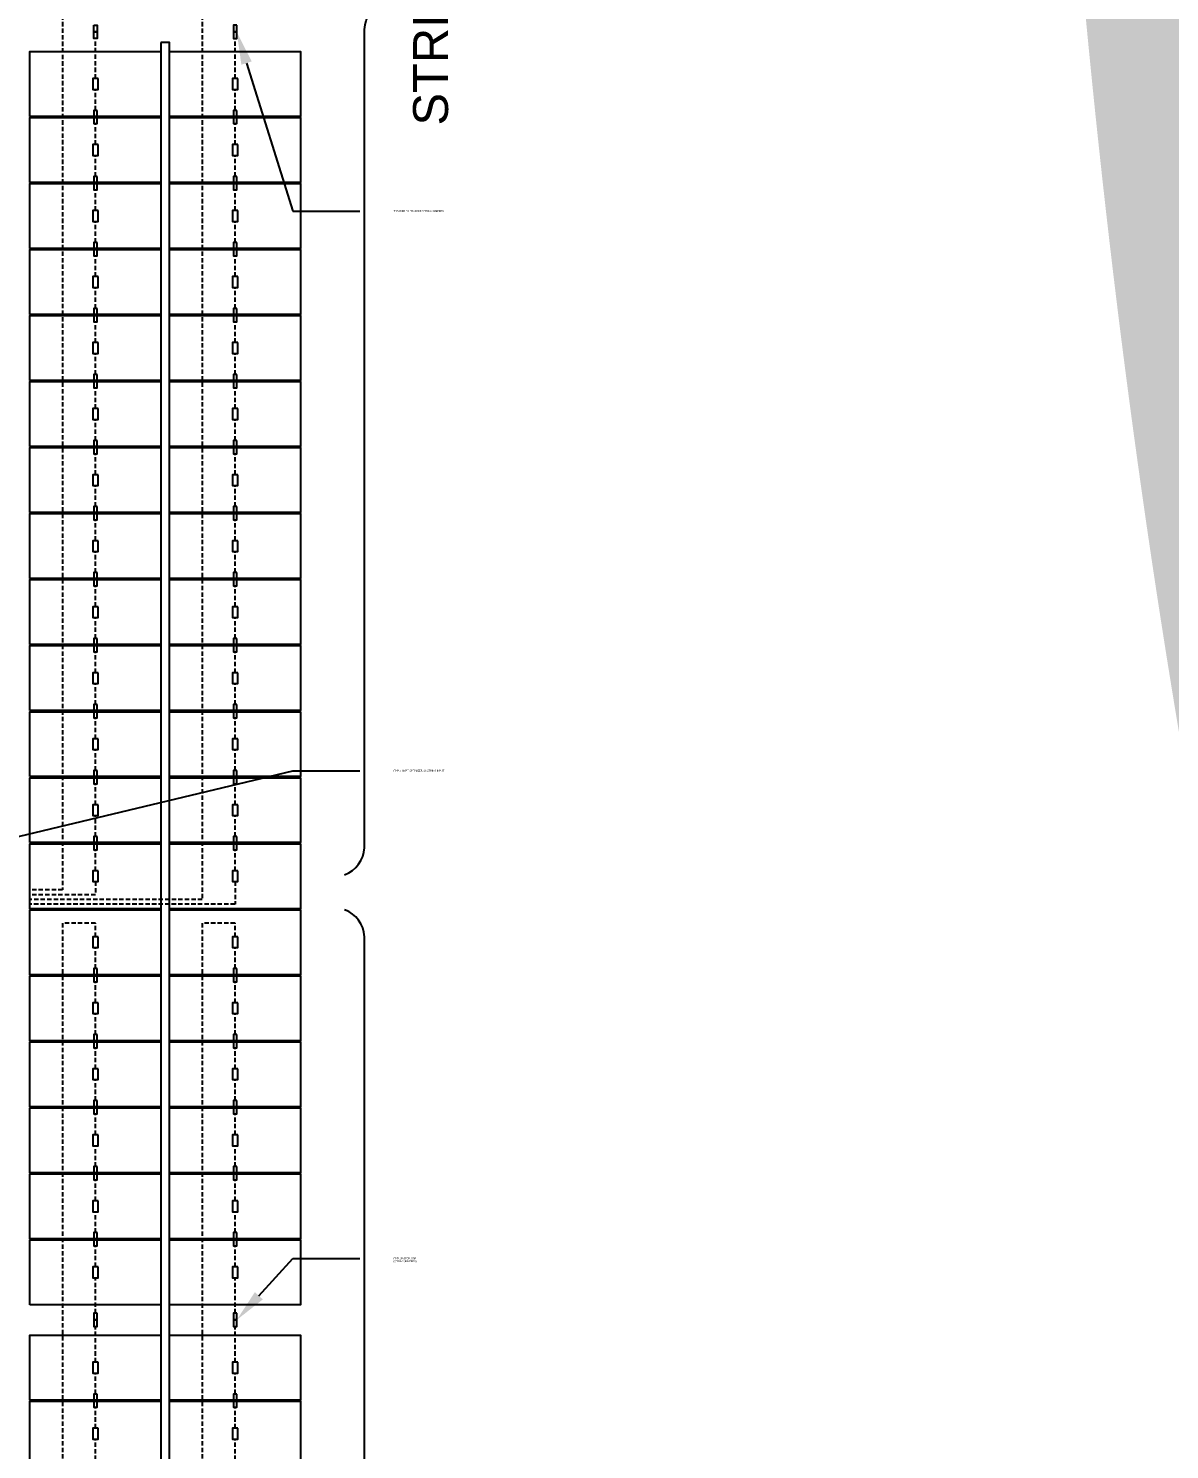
# Model space of a CAD drawing. Header units: feet. Extents: x -13743 to 68376, y -48 to 67763.
# Drawn here: x 1642.8 to 1708.1, y 63206.8 to 63288.1 of the extents above; entities that cross this region are included whole.
import ezdxf
from ezdxf import colors
from ezdxf.entities.mleader import LeaderData, LeaderLine
from ezdxf.enums import TextEntityAlignment as Align
from ezdxf.math import Vec2, Vec3

# ---------------------------------------------------------------- set-up
doc = ezdxf.new("R2018")
doc.units = ezdxf.units.FT
doc.header["$MEASUREMENT"] = 0
doc.linetypes.add('HIDDEN', pattern=[0.375, 0.25, -0.125])
for name, color, linetype in [('E-HARN-COMP', 8, 'Continuous'), ('E-TRNK-CABL-NEG', 6, 'HIDDEN'), ('E-TRUNK-CABLE-POS', 6, 'HIDDEN'), ('G-ANNO-TEXT', 1, 'Continuous'), ('PVcase PV Modules (full frames)', 142, 'Continuous')]:
    doc.layers.add(name, color=color, linetype=linetype)
doc.styles.add('NEI-A', font='arial.ttf')
doc.styles.get("Standard").update_dxf_attribs({"font": 'arial.ttf'})

# ---------------------------------------------------------------- blocks, each defined once
blk = doc.blocks.new('HT72-18X (2x39)')
for points in [[(49978.573, 17293.928), (49978.573, 17143.993), (49979.065, 17143.993), (49979.065, 17293.928), (49978.573, 17293.928)], [(49971.076, 17289.69), (49971.076, 17293.407), (49978.573, 17293.407), (49978.573, 17289.69), (49971.076, 17289.69)], [(49979.065, 17289.69), (49979.065, 17293.407), (49986.562, 17293.407), (49986.562, 17289.69), (49979.065, 17289.69)], [(49971.076, 17285.914), (49971.076, 17289.631), (49978.573, 17289.631), (49978.573, 17285.914), (49971.076, 17285.914)], [(49979.065, 17285.914), (49979.065, 17289.631), (49986.562, 17289.631), (49986.562, 17285.914), (49979.065, 17285.914)], [(49971.076, 17282.138), (49971.076, 17285.855), (49978.573, 17285.855), (49978.573, 17282.138), (49971.076, 17282.138)], [(49979.065, 17282.138), (49979.065, 17285.855), (49986.562, 17285.855), (49986.562, 17282.138), (49979.065, 17282.138)], [(49971.076, 17278.362), (49971.076, 17282.079), (49978.573, 17282.079), (49978.573, 17278.362), (49971.076, 17278.362)], [(49979.065, 17278.362), (49979.065, 17282.079), (49986.562, 17282.079), (49986.562, 17278.362), (49979.065, 17278.362)], [(49971.076, 17274.585), (49971.076, 17278.303), (49978.573, 17278.303), (49978.573, 17274.585), (49971.076, 17274.585)], [(49979.065, 17274.585), (49979.065, 17278.303), (49986.562, 17278.303), (49986.562, 17274.585), (49979.065, 17274.585)], [(49971.076, 17270.809), (49971.076, 17274.526), (49978.573, 17274.526), (49978.573, 17270.809), (49971.076, 17270.809)], [(49979.065, 17270.809), (49979.065, 17274.526), (49986.562, 17274.526), (49986.562, 17270.809), (49979.065, 17270.809)], [(49971.076, 17267.033), (49971.076, 17270.75), (49978.573, 17270.75), (49978.573, 17267.033), (49971.076, 17267.033)], [(49979.065, 17267.033), (49979.065, 17270.75), (49986.562, 17270.75), (49986.562, 17267.033), (49979.065, 17267.033)], [(49971.076, 17263.257), (49971.076, 17266.974), (49978.573, 17266.974), (49978.573, 17263.257), (49971.076, 17263.257)], [(49979.065, 17263.257), (49979.065, 17266.974), (49986.562, 17266.974), (49986.562, 17263.257), (49979.065, 17263.257)], [(49971.076, 17259.48), (49971.076, 17263.198), (49978.573, 17263.198), (49978.573, 17259.48), (49971.076, 17259.48)], [(49979.065, 17259.48), (49979.065, 17263.198), (49986.562, 17263.198), (49986.562, 17259.48), (49979.065, 17259.48)], [(49971.076, 17255.704), (49971.076, 17259.421), (49978.573, 17259.421), (49978.573, 17255.704), (49971.076, 17255.704)], [(49979.065, 17255.704), (49979.065, 17259.421), (49986.562, 17259.421), (49986.562, 17255.704), (49979.065, 17255.704)], [(49971.076, 17251.928), (49971.076, 17255.645), (49978.573, 17255.645), (49978.573, 17251.928), (49971.076, 17251.928)], [(49979.065, 17251.928), (49979.065, 17255.645), (49986.562, 17255.645), (49986.562, 17251.928), (49979.065, 17251.928)], [(49971.076, 17248.152), (49971.076, 17251.869), (49978.573, 17251.869), (49978.573, 17248.152), (49971.076, 17248.152)], [(49979.065, 17248.152), (49979.065, 17251.869), (49986.562, 17251.869), (49986.562, 17248.152), (49979.065, 17248.152)], [(49971.076, 17244.375), (49971.076, 17248.093), (49978.573, 17248.093), (49978.573, 17244.375), (49971.076, 17244.375)], [(49979.065, 17244.375), (49979.065, 17248.093), (49986.562, 17248.093), (49986.562, 17244.375), (49979.065, 17244.375)], [(49971.076, 17240.599), (49971.076, 17244.316), (49978.573, 17244.316), (49978.573, 17240.599), (49971.076, 17240.599)], [(49979.065, 17240.599), (49979.065, 17244.316), (49986.562, 17244.316), (49986.562, 17240.599), (49979.065, 17240.599)], [(49971.076, 17236.823), (49971.076, 17240.54), (49978.573, 17240.54), (49978.573, 17236.823), (49971.076, 17236.823)], [(49979.065, 17236.823), (49979.065, 17240.54), (49986.562, 17240.54), (49986.562, 17236.823), (49979.065, 17236.823)], [(49971.076, 17233.047), (49971.076, 17236.764), (49978.573, 17236.764), (49978.573, 17233.047), (49971.076, 17233.047)], [(49979.065, 17233.047), (49979.065, 17236.764), (49986.562, 17236.764), (49986.562, 17233.047), (49979.065, 17233.047)], [(49971.076, 17229.27), (49971.076, 17232.988), (49978.573, 17232.988), (49978.573, 17229.27), (49971.076, 17229.27)], [(49979.065, 17229.27), (49979.065, 17232.988), (49986.562, 17232.988), (49986.562, 17229.27), (49979.065, 17229.27)], [(49971.076, 17225.494), (49971.076, 17229.211), (49978.573, 17229.211), (49978.573, 17225.494), (49971.076, 17225.494)], [(49979.065, 17225.494), (49979.065, 17229.211), (49986.562, 17229.211), (49986.562, 17225.494), (49979.065, 17225.494)], [(49971.076, 17221.718), (49971.076, 17225.435), (49978.573, 17225.435), (49978.573, 17221.718), (49971.076, 17221.718)], [(49979.065, 17221.718), (49979.065, 17225.435), (49986.562, 17225.435), (49986.562, 17221.718), (49979.065, 17221.718)], [(49971.076, 17216.262), (49971.076, 17219.979), (49978.573, 17219.979), (49978.573, 17216.262), (49971.076, 17216.262)], [(49979.065, 17216.262), (49979.065, 17219.979), (49986.562, 17219.979), (49986.562, 17216.262), (49979.065, 17216.262)], [(49971.076, 17212.486), (49971.076, 17216.203), (49978.573, 17216.203), (49978.573, 17212.486), (49971.076, 17212.486)], [(49979.065, 17212.486), (49979.065, 17216.203), (49986.562, 17216.203), (49986.562, 17212.486), (49979.065, 17212.486)]]:
    blk.add_lwpolyline(points)
blk = doc.blocks.new('DETAIL_TITLE')
at = {"style": 'NEI-A', "flags": 8}
blk.add_attdef('#', text='', height=0.2, dxfattribs=at).set_placement((0.5922, -0.5109), align=Align.MIDDLE_CENTER)
at = {"lineweight": 30, "flags": 104}
blk.add_attdef('DETAIL_TITLE', text='', height=0.2, dxfattribs=at).set_placement((0.9099, -0.52514), align=Align.BOTTOM_LEFT)
at = {"style": 'NEI-A'}
for tag, p in [('SCALE:', (0.93865, -0.73792)), ('1"_=_', (1.5474, -0.73792))]:
    blk.add_attdef(tag, text='', height=0.1, dxfattribs=at).set_placement(p, align=Align.BOTTOM_LEFT)

msp = doc.modelspace()

# ---------------------------------------------------------------- linework, layer by layer
at = {"layer": 'E-HARN-COMP'}
for points in [[(1646.572, 63288.32), (1646.765, 63288.32), (1646.765, 63287.939), (1646.572, 63287.939)], [(1646.572, 63287.939), (1646.765, 63287.939), (1646.765, 63287.559), (1646.572, 63287.559)], [(1646.819, 63285.261), (1646.518, 63285.261), (1646.518, 63284.639), (1646.819, 63284.639)], [(1646.765, 63283.442), (1646.572, 63283.442), (1646.572, 63283.062), (1646.765, 63283.062)], [(1646.765, 63283.062), (1646.572, 63283.062), (1646.572, 63282.682), (1646.765, 63282.682)], [(1646.819, 63281.484), (1646.518, 63281.484), (1646.518, 63280.863), (1646.819, 63280.863)], [(1646.765, 63279.666), (1646.572, 63279.666), (1646.572, 63279.286), (1646.765, 63279.286)], [(1646.765, 63279.286), (1646.572, 63279.286), (1646.572, 63278.905), (1646.765, 63278.905)], [(1646.819, 63277.708), (1646.518, 63277.708), (1646.518, 63277.087), (1646.819, 63277.087)], [(1646.765, 63275.89), (1646.572, 63275.89), (1646.572, 63275.509), (1646.765, 63275.509)], [(1646.765, 63275.509), (1646.572, 63275.509), (1646.572, 63275.129), (1646.765, 63275.129)], [(1654.754, 63275.89), (1654.56, 63275.89), (1654.56, 63275.509), (1654.754, 63275.509)], [(1654.754, 63275.509), (1654.56, 63275.509), (1654.56, 63275.129), (1654.754, 63275.129)], [(1646.819, 63273.932), (1646.518, 63273.932), (1646.518, 63273.311), (1646.819, 63273.311)], [(1654.808, 63273.932), (1654.507, 63273.932), (1654.507, 63273.311), (1654.808, 63273.311)], [(1646.765, 63272.113), (1646.572, 63272.113), (1646.572, 63271.733), (1646.765, 63271.733)], [(1646.765, 63271.733), (1646.572, 63271.733), (1646.572, 63271.353), (1646.765, 63271.353)], [(1654.754, 63272.113), (1654.56, 63272.113), (1654.56, 63271.733), (1654.754, 63271.733)], [(1654.754, 63271.733), (1654.56, 63271.733), (1654.56, 63271.353), (1654.754, 63271.353)], [(1646.819, 63270.156), (1646.518, 63270.156), (1646.518, 63269.534), (1646.819, 63269.534)], [(1654.808, 63270.156), (1654.507, 63270.156), (1654.507, 63269.534), (1654.808, 63269.534)], [(1646.765, 63268.337), (1646.572, 63268.337), (1646.572, 63267.957), (1646.765, 63267.957)], [(1654.754, 63268.337), (1654.56, 63268.337), (1654.56, 63267.957), (1654.754, 63267.957)], [(1646.765, 63267.957), (1646.572, 63267.957), (1646.572, 63267.577), (1646.765, 63267.577)], [(1654.754, 63267.957), (1654.56, 63267.957), (1654.56, 63267.577), (1654.754, 63267.577)], [(1646.819, 63266.379), (1646.518, 63266.379), (1646.518, 63265.758), (1646.819, 63265.758)], [(1654.808, 63266.379), (1654.507, 63266.379), (1654.507, 63265.758), (1654.808, 63265.758)], [(1646.765, 63264.561), (1646.572, 63264.561), (1646.572, 63264.181), (1646.765, 63264.181)], [(1646.765, 63264.181), (1646.572, 63264.181), (1646.572, 63263.8), (1646.765, 63263.8)], [(1654.754, 63264.561), (1654.56, 63264.561), (1654.56, 63264.181), (1654.754, 63264.181)], [(1654.754, 63264.181), (1654.56, 63264.181), (1654.56, 63263.8), (1654.754, 63263.8)], [(1646.819, 63262.603), (1646.518, 63262.603), (1646.518, 63261.982), (1646.819, 63261.982)], [(1654.808, 63262.603), (1654.507, 63262.603), (1654.507, 63261.982), (1654.808, 63261.982)], [(1646.765, 63260.785), (1646.572, 63260.785), (1646.572, 63260.404), (1646.765, 63260.404)], [(1646.765, 63260.404), (1646.572, 63260.404), (1646.572, 63260.024), (1646.765, 63260.024)], [(1654.754, 63260.785), (1654.56, 63260.785), (1654.56, 63260.404), (1654.754, 63260.404)], [(1654.754, 63260.404), (1654.56, 63260.404), (1654.56, 63260.024), (1654.754, 63260.024)], [(1646.819, 63258.827), (1646.518, 63258.827), (1646.518, 63258.206), (1646.819, 63258.206)], [(1654.808, 63258.827), (1654.507, 63258.827), (1654.507, 63258.206), (1654.808, 63258.206)], [(1646.765, 63257.008), (1646.572, 63257.008), (1646.572, 63256.628), (1646.765, 63256.628)], [(1654.754, 63257.008), (1654.56, 63257.008), (1654.56, 63256.628), (1654.754, 63256.628)], [(1646.765, 63256.628), (1646.572, 63256.628), (1646.572, 63256.248), (1646.765, 63256.248)], [(1654.754, 63256.628), (1654.56, 63256.628), (1654.56, 63256.248), (1654.754, 63256.248)], [(1646.819, 63255.051), (1646.518, 63255.051), (1646.518, 63254.429), (1646.819, 63254.429)], [(1654.808, 63255.051), (1654.507, 63255.051), (1654.507, 63254.429), (1654.808, 63254.429)], [(1646.765, 63253.232), (1646.572, 63253.232), (1646.572, 63252.852), (1646.765, 63252.852)], [(1646.765, 63252.852), (1646.572, 63252.852), (1646.572, 63252.472), (1646.765, 63252.472)], [(1654.754, 63253.232), (1654.56, 63253.232), (1654.56, 63252.852), (1654.754, 63252.852)], [(1654.754, 63252.852), (1654.56, 63252.852), (1654.56, 63252.472), (1654.754, 63252.472)], [(1646.819, 63251.274), (1646.518, 63251.274), (1646.518, 63250.653), (1646.819, 63250.653)], [(1654.808, 63251.274), (1654.507, 63251.274), (1654.507, 63250.653), (1654.808, 63250.653)], [(1646.765, 63249.456), (1646.572, 63249.456), (1646.572, 63249.076), (1646.765, 63249.076)], [(1654.754, 63249.456), (1654.56, 63249.456), (1654.56, 63249.076), (1654.754, 63249.076)], [(1646.765, 63249.076), (1646.572, 63249.076), (1646.572, 63248.695), (1646.765, 63248.695)], [(1654.754, 63249.076), (1654.56, 63249.076), (1654.56, 63248.695), (1654.754, 63248.695)], [(1646.819, 63247.498), (1646.518, 63247.498), (1646.518, 63246.877), (1646.819, 63246.877)], [(1654.808, 63247.498), (1654.507, 63247.498), (1654.507, 63246.877), (1654.808, 63246.877)], [(1646.819, 63239.946), (1646.518, 63239.946), (1646.518, 63239.324), (1646.819, 63239.324)], [(1654.808, 63239.946), (1654.507, 63239.946), (1654.507, 63239.324), (1654.808, 63239.324)], [(1646.819, 63236.169), (1646.518, 63236.169), (1646.518, 63235.548), (1646.819, 63235.548)], [(1654.808, 63236.169), (1654.507, 63236.169), (1654.507, 63235.548), (1654.808, 63235.548)], [(1646.765, 63234.351), (1646.572, 63234.351), (1646.572, 63233.971), (1646.765, 63233.971)], [(1646.765, 63233.971), (1646.572, 63233.971), (1646.572, 63233.59), (1646.765, 63233.59)], [(1654.754, 63234.351), (1654.56, 63234.351), (1654.56, 63233.971), (1654.754, 63233.971)], [(1654.754, 63233.971), (1654.56, 63233.971), (1654.56, 63233.59), (1654.754, 63233.59)], [(1646.819, 63232.393), (1646.518, 63232.393), (1646.518, 63231.772), (1646.819, 63231.772)], [(1654.808, 63232.393), (1654.507, 63232.393), (1654.507, 63231.772), (1654.808, 63231.772)], [(1646.765, 63230.575), (1646.572, 63230.575), (1646.572, 63230.194), (1646.765, 63230.194)], [(1646.765, 63230.194), (1646.572, 63230.194), (1646.572, 63229.814), (1646.765, 63229.814)], [(1654.754, 63230.575), (1654.56, 63230.575), (1654.56, 63230.194), (1654.754, 63230.194)], [(1654.754, 63230.194), (1654.56, 63230.194), (1654.56, 63229.814), (1654.754, 63229.814)], [(1646.819, 63228.617), (1646.518, 63228.617), (1646.518, 63227.996), (1646.819, 63227.996)], [(1654.808, 63228.617), (1654.507, 63228.617), (1654.507, 63227.996), (1654.808, 63227.996)], [(1646.765, 63226.799), (1646.572, 63226.799), (1646.572, 63226.418), (1646.765, 63226.418)], [(1654.754, 63226.799), (1654.56, 63226.799), (1654.56, 63226.418), (1654.754, 63226.418)], [(1646.765, 63226.418), (1646.572, 63226.418), (1646.572, 63226.038), (1646.765, 63226.038)], [(1654.754, 63226.418), (1654.56, 63226.418), (1654.56, 63226.038), (1654.754, 63226.038)], [(1646.819, 63224.841), (1646.518, 63224.841), (1646.518, 63224.219), (1646.819, 63224.219)], [(1654.808, 63224.841), (1654.507, 63224.841), (1654.507, 63224.219), (1654.808, 63224.219)], [(1646.765, 63223.022), (1646.572, 63223.022), (1646.572, 63222.642), (1646.765, 63222.642)], [(1646.765, 63222.642), (1646.572, 63222.642), (1646.572, 63222.262), (1646.765, 63222.262)], [(1654.754, 63223.022), (1654.56, 63223.022), (1654.56, 63222.642), (1654.754, 63222.642)], [(1654.754, 63222.642), (1654.56, 63222.642), (1654.56, 63222.262), (1654.754, 63222.262)], [(1646.819, 63221.064), (1646.518, 63221.064), (1646.518, 63220.443), (1646.819, 63220.443)], [(1654.808, 63221.064), (1654.507, 63221.064), (1654.507, 63220.443), (1654.808, 63220.443)], [(1646.765, 63219.246), (1646.572, 63219.246), (1646.572, 63218.866), (1646.765, 63218.866)], [(1646.765, 63218.866), (1646.572, 63218.866), (1646.572, 63218.485), (1646.765, 63218.485)], [(1654.754, 63219.246), (1654.56, 63219.246), (1654.56, 63218.866), (1654.754, 63218.866)], [(1654.754, 63218.866), (1654.56, 63218.866), (1654.56, 63218.485), (1654.754, 63218.485)], [(1646.819, 63217.288), (1646.518, 63217.288), (1646.518, 63216.667), (1646.819, 63216.667)], [(1646.765, 63214.63), (1646.572, 63214.63), (1646.572, 63214.25), (1646.765, 63214.25)], [(1646.765, 63214.25), (1646.572, 63214.25), (1646.572, 63213.869), (1646.765, 63213.869)], [(1646.819, 63211.832), (1646.518, 63211.832), (1646.518, 63211.211), (1646.819, 63211.211)], [(1654.808, 63211.832), (1654.507, 63211.832), (1654.507, 63211.211), (1654.808, 63211.211)], [(1646.765, 63210.014), (1646.572, 63210.014), (1646.572, 63209.633), (1646.765, 63209.633)], [(1646.765, 63209.633), (1646.572, 63209.633), (1646.572, 63209.253), (1646.765, 63209.253)], [(1654.754, 63210.014), (1654.56, 63210.014), (1654.56, 63209.633), (1654.754, 63209.633)], [(1654.754, 63209.633), (1654.56, 63209.633), (1654.56, 63209.253), (1654.754, 63209.253)], [(1646.819, 63208.056), (1646.518, 63208.056), (1646.518, 63207.435), (1646.819, 63207.435)], [(1654.808, 63208.056), (1654.507, 63208.056), (1654.507, 63207.435), (1654.808, 63207.435)]]:
    msp.add_lwpolyline(points, close=True, dxfattribs=at)
at = {"layer": 'E-TRNK-CABL-NEG'}
for points in [[(1646.669, 63283.442), (1646.669, 63284.639)], [(1646.669, 63279.666), (1646.669, 63280.863)], [(1646.669, 63275.89), (1646.669, 63277.087)], [(1654.657, 63275.89), (1654.657, 63277.087)], [(1646.669, 63272.113), (1646.669, 63273.311)], [(1654.657, 63272.113), (1654.657, 63273.311)], [(1646.669, 63268.337), (1646.669, 63269.534)], [(1654.657, 63268.337), (1654.657, 63269.534)], [(1646.669, 63264.561), (1646.669, 63265.758)], [(1654.657, 63264.561), (1654.657, 63265.758)], [(1646.669, 63260.785), (1646.669, 63261.982)], [(1654.657, 63260.785), (1654.657, 63261.982)], [(1646.669, 63257.008), (1646.669, 63258.206)], [(1654.657, 63257.008), (1654.657, 63258.206)], [(1646.669, 63253.232), (1646.669, 63254.429)], [(1654.657, 63253.232), (1654.657, 63254.429)], [(1646.669, 63249.456), (1646.669, 63250.653)], [(1654.657, 63249.456), (1654.657, 63250.653)], [(1654.657, 63239.324), (1654.657, 63238.028), (1642.92, 63238.028)], [(1646.669, 63239.324), (1646.669, 63238.575), (1642.92, 63238.575)], [(1646.669, 63234.351), (1646.669, 63235.548)], [(1654.657, 63234.351), (1654.657, 63235.548)], [(1646.669, 63230.575), (1646.669, 63231.772)], [(1654.657, 63230.575), (1654.657, 63231.772)], [(1646.669, 63226.799), (1646.669, 63227.996)], [(1654.657, 63226.799), (1654.657, 63227.996)], [(1646.669, 63223.022), (1646.669, 63224.219)], [(1654.657, 63223.022), (1654.657, 63224.219)], [(1646.669, 63219.246), (1646.669, 63220.443)], [(1654.657, 63219.246), (1654.657, 63220.443)], [(1646.669, 63214.63), (1646.669, 63216.667)], [(1646.669, 63210.014), (1646.669, 63211.211)], [(1654.657, 63210.014), (1654.657, 63211.211)], [(1646.669, 63206.238), (1646.669, 63207.435)], [(1654.657, 63206.238), (1654.657, 63207.435)]]:
    msp.add_lwpolyline(points, dxfattribs=at)
at = {"layer": 'E-TRUNK-CABLE-POS'}
for points in [[(1646.669, 63285.261), (1646.669, 63287.559)], [(1646.669, 63281.484), (1646.669, 63282.682)], [(1646.669, 63277.708), (1646.669, 63278.905)], [(1646.669, 63273.932), (1646.669, 63275.129)], [(1654.657, 63273.932), (1654.657, 63275.129)], [(1646.669, 63270.156), (1646.669, 63271.353)], [(1654.657, 63270.156), (1654.657, 63271.353)], [(1646.669, 63266.379), (1646.669, 63267.577)], [(1654.657, 63266.379), (1654.657, 63267.577)], [(1646.669, 63262.603), (1646.669, 63263.8)], [(1654.657, 63262.603), (1654.657, 63263.8)], [(1646.669, 63258.827), (1646.669, 63260.024)], [(1654.657, 63258.827), (1654.657, 63260.024)], [(1646.669, 63255.051), (1646.669, 63256.248)], [(1654.657, 63255.051), (1654.657, 63256.248)], [(1646.669, 63251.274), (1646.669, 63252.472)], [(1654.657, 63251.274), (1654.657, 63252.472)], [(1646.669, 63247.498), (1646.669, 63248.695)], [(1654.657, 63247.498), (1654.657, 63248.695)], [(1646.669, 63236.169), (1646.669, 63236.943), (1644.794, 63236.943), (1644.794, 63138.986), (1642.92, 63138.986)], [(1646.669, 63232.393), (1646.669, 63233.59)], [(1654.657, 63232.393), (1654.657, 63233.59)], [(1646.669, 63228.617), (1646.669, 63229.814)], [(1654.657, 63228.617), (1654.657, 63229.814)], [(1646.669, 63224.841), (1646.669, 63226.038)], [(1654.657, 63224.841), (1654.657, 63226.038)], [(1646.669, 63221.064), (1646.669, 63222.262)], [(1654.657, 63221.064), (1654.657, 63222.262)], [(1646.669, 63217.288), (1646.669, 63218.485)], [(1646.669, 63211.832), (1646.669, 63213.869)], [(1646.669, 63208.056), (1646.669, 63209.253)], [(1654.657, 63208.056), (1654.657, 63209.253)]]:
    msp.add_lwpolyline(points, dxfattribs=at)
at = {"layer": 'G-ANNO-TEXT', "flags": 128}
msp.add_lwpolyline([(1660.924, 63137.914, 0.298343), (1662.062, 63139.457), (1662.062, 63186.274, -0.298343), (1663.199, 63187.816, -0.298343), (1662.062, 63189.358), (1662.062, 63236.175, 0.298343), (1660.924, 63237.717)], format="xyb", dxfattribs=at)

# ---------------------------------------------------------------- next in the draw order: leaders
at = {"layer": 'G-ANNO-TEXT'}
ml = msp.add_multileader_mtext('Standard', dxfattribs=at)
ml.set_content('(TYP.) MOTOR GAP\\P(STRING JUMPERS)', color=256, style='NEI-A')
ml.set_leader_properties()
ml.build(insert=Vec2(0, 0))
ml.multileader.update_dxf_attribs({"dogleg_length": 0.36, "arrow_head_size": 1.876})
ctx = ml.context
ctx.base_point, ctx.char_height, ctx.arrow_head_size, ctx.landing_gap_size, ctx.plane_origin = Vec3(1661.803, 63217.759, -1.908), 0.1, 1.876, 1.921, Vec3(2220.209, 62701.352, -1.908)
notes = []
notes.append((ctx, [(0, (1, 1, 0), (1657.961, 63217.759, -1.908), (1, 0), 3.842, [(1, [(1654.754, 63214.25, -1.908)], 0, [])])]))
ctx.mtext.insert, ctx.mtext.width, ctx.mtext.flow_direction = Vec3(1663.723, 63217.824, -1.908), 26.46202, 5
ctx.mtext.has_bg_fill, ctx.mtext.bg_color, ctx.mtext.bg_scale_factor, ctx.mtext.bg_transparency, ctx.mtext.use_window_bg_color = 1, -1073741824, 1.5, 0, 1
for ctx, leaders in notes:
    for number, flags, end, landing, length, lines in leaders:
        leader = LeaderData()
        leader.index, (leader.has_last_leader_line, leader.has_dogleg_vector, leader.attachment_direction) = number, flags
        leader.last_leader_point, leader.dogleg_vector, leader.dogleg_length = Vec3(end), Vec3(landing), length
        for number, points, colour, breaks in lines:
            line = LeaderLine()
            line.index, line.vertices, line.color, line.breaks = number, Vec3.list(points), colors.encode_raw_color(colour), breaks
            leader.lines.append(line)
        ctx.leaders.append(leader)

# ---------------------------------------------------------------- next in the draw order: linework, layer by layer
at = {"layer": 'E-HARN-COMP'}
for points in [[(1654.808, 63217.288), (1654.507, 63217.288), (1654.507, 63216.667), (1654.808, 63216.667)], [(1654.754, 63214.63), (1654.56, 63214.63), (1654.56, 63214.25), (1654.754, 63214.25)], [(1654.754, 63214.25), (1654.56, 63214.25), (1654.56, 63213.869), (1654.754, 63213.869)]]:
    msp.add_lwpolyline(points, close=True, dxfattribs=at)
at = {"layer": 'E-TRNK-CABL-NEG'}
msp.add_lwpolyline([(1654.657, 63214.63), (1654.657, 63216.667)], dxfattribs=at)
at = {"layer": 'E-TRUNK-CABLE-POS'}
for points in [[(1654.657, 63236.169), (1654.657, 63236.943), (1652.783, 63236.943), (1652.783, 63138.439), (1642.92, 63138.439)], [(1654.657, 63217.288), (1654.657, 63218.485)], [(1654.657, 63211.832), (1654.657, 63213.869)]]:
    msp.add_lwpolyline(points, dxfattribs=at)

# ---------------------------------------------------------------- next in the draw order: block references
at = {"layer": 'PVcase PV Modules (full frames)', "color": 144, "true_color": 0x007ca5}
msp.add_blockref('HT72-18X (2x39)', (-48328.156, 45993.401), dxfattribs=at)

# ---------------------------------------------------------------- next in the draw order: leaders
at = {"layer": 'G-ANNO-TEXT'}
ml = msp.add_multileader_mtext('Standard', dxfattribs=at)
ml.set_content('TRACKER TO TRACKER STRING JUMPERS', color=256, style='NEI-A')
ml.set_leader_properties()
ml.build(insert=Vec2(0, 0))
ml.multileader.update_dxf_attribs({"dogleg_length": 0.36, "arrow_head_size": 1.876})
ctx = ml.context
ctx.base_point, ctx.char_height, ctx.arrow_head_size, ctx.landing_gap_size, ctx.plane_origin = Vec3(1661.803, 63277.685, -1.908), 0.1, 1.876, 1.921, Vec3(2240.769, 62786.139, -1.908)
notes = []
notes.append((ctx, [(0, (1, 1, 0), (1657.961, 63277.685, -1.908), (1, 0), 3.842, [(1, [(1654.754, 63287.939, -1.908)], 0, [])])]))
ctx.mtext.insert, ctx.mtext.width, ctx.mtext.flow_direction = Vec3(1663.723, 63277.736, -1.908), 32.11823, 5
ctx.mtext.has_bg_fill, ctx.mtext.bg_color, ctx.mtext.bg_scale_factor, ctx.mtext.bg_transparency, ctx.mtext.use_window_bg_color = 1, -1073741824, 1.5, 0, 1
ml = msp.add_multileader_mtext('Standard', dxfattribs=at)
ml.set_content('(TYP.)  AMPT OPTIMIZER (2) STRING INPUT', color=256, style='NEI-A')
ml.set_leader_properties()
ml.build(insert=Vec2(0, 0))
ml.multileader.update_dxf_attribs({"dogleg_length": 0.36, "arrow_head_size": 1.876})
ctx = ml.context
ctx.base_point, ctx.char_height, ctx.arrow_head_size, ctx.landing_gap_size, ctx.plane_origin = Vec3(1661.803, 63245.655), 0.1, 1.876, 1.921, Vec3(2179.12, 62794.254)
notes.append((ctx, [(0, (1, 1, 0), (1657.961, 63245.655), (1, 0), 3.842, [(1, [(1639.073, 63241.139)], 0, [])])]))
ctx.mtext.insert, ctx.mtext.width, ctx.mtext.flow_direction = Vec3(1663.723, 63245.72), 31.29069, 5
ctx.mtext.has_bg_fill, ctx.mtext.bg_color, ctx.mtext.bg_scale_factor, ctx.mtext.bg_transparency, ctx.mtext.use_window_bg_color = 1, -1073741824, 1.5, 0, 1
for ctx, leaders in notes:
    for number, flags, end, landing, length, lines in leaders:
        leader = LeaderData()
        leader.index, (leader.has_last_leader_line, leader.has_dogleg_vector, leader.attachment_direction) = number, flags
        leader.last_leader_point, leader.dogleg_vector, leader.dogleg_length = Vec3(end), Vec3(landing), length
        for number, points, colour, breaks in lines:
            line = LeaderLine()
            line.index, line.vertices, line.color, line.breaks = number, Vec3.list(points), colors.encode_raw_color(colour), breaks
            leader.lines.append(line)
        ctx.leaders.append(leader)

# ---------------------------------------------------------------- next in the draw order: linework, layer by layer
at = {"layer": 'E-HARN-COMP'}
for points in [[(1654.754, 63288.32), (1654.56, 63288.32), (1654.56, 63287.939), (1654.754, 63287.939)], [(1654.754, 63287.939), (1654.56, 63287.939), (1654.56, 63287.559), (1654.754, 63287.559)], [(1654.808, 63285.261), (1654.507, 63285.261), (1654.507, 63284.639), (1654.808, 63284.639)], [(1654.754, 63283.442), (1654.56, 63283.442), (1654.56, 63283.062), (1654.754, 63283.062)], [(1654.754, 63283.062), (1654.56, 63283.062), (1654.56, 63282.682), (1654.754, 63282.682)], [(1654.808, 63281.484), (1654.507, 63281.484), (1654.507, 63280.863), (1654.808, 63280.863)], [(1654.754, 63279.666), (1654.56, 63279.666), (1654.56, 63279.286), (1654.754, 63279.286)], [(1654.754, 63279.286), (1654.56, 63279.286), (1654.56, 63278.905), (1654.754, 63278.905)], [(1654.808, 63277.708), (1654.507, 63277.708), (1654.507, 63277.087), (1654.808, 63277.087)], [(1646.765, 63245.68), (1646.572, 63245.68), (1646.572, 63245.299), (1646.765, 63245.299)], [(1654.754, 63245.68), (1654.56, 63245.68), (1654.56, 63245.299), (1654.754, 63245.299)], [(1646.765, 63245.299), (1646.572, 63245.299), (1646.572, 63244.919), (1646.765, 63244.919)], [(1654.754, 63245.299), (1654.56, 63245.299), (1654.56, 63244.919), (1654.754, 63244.919)], [(1646.819, 63243.722), (1646.518, 63243.722), (1646.518, 63243.101), (1646.819, 63243.101)], [(1654.808, 63243.722), (1654.507, 63243.722), (1654.507, 63243.101), (1654.808, 63243.101)], [(1646.765, 63241.904), (1646.572, 63241.904), (1646.572, 63241.523), (1646.765, 63241.523)], [(1646.765, 63241.523), (1646.572, 63241.523), (1646.572, 63241.143), (1646.765, 63241.143)], [(1654.754, 63241.904), (1654.56, 63241.904), (1654.56, 63241.523), (1654.754, 63241.523)], [(1654.754, 63241.523), (1654.56, 63241.523), (1654.56, 63241.143), (1654.754, 63241.143)]]:
    msp.add_lwpolyline(points, close=True, dxfattribs=at)
at = {"layer": 'E-TRNK-CABL-NEG'}
for points in [[(1654.657, 63283.442), (1654.657, 63284.639)], [(1654.657, 63279.666), (1654.657, 63280.863)], [(1646.669, 63245.68), (1646.669, 63246.877)], [(1654.657, 63245.68), (1654.657, 63246.877)], [(1646.669, 63241.904), (1646.669, 63243.101)], [(1654.657, 63241.904), (1654.657, 63243.101)]]:
    msp.add_lwpolyline(points, dxfattribs=at)
at = {"layer": 'E-TRUNK-CABLE-POS'}
for points in [[(1654.657, 63337.973), (1654.657, 63338.747), (1652.783, 63338.747), (1652.783, 63238.301), (1642.92, 63238.301)], [(1646.669, 63337.973), (1646.669, 63338.747), (1644.794, 63338.747), (1644.794, 63238.848), (1642.92, 63238.848)], [(1654.657, 63285.261), (1654.657, 63287.559)], [(1654.657, 63281.484), (1654.657, 63282.682)], [(1654.657, 63277.708), (1654.657, 63278.905)], [(1646.669, 63243.722), (1646.669, 63244.919)], [(1654.657, 63243.722), (1654.657, 63244.919)], [(1646.669, 63239.946), (1646.669, 63241.143)], [(1654.657, 63239.946), (1654.657, 63241.143)]]:
    msp.add_lwpolyline(points, dxfattribs=at)
at = {"layer": 'G-ANNO-TEXT', "flags": 128}
msp.add_lwpolyline([(1660.924, 63239.717, 0.298343), (1662.062, 63241.26), (1662.062, 63288.077, -0.298343), (1663.199, 63289.619, -0.298343), (1662.062, 63291.161), (1662.062, 63337.978, 0.298343), (1660.924, 63339.521)], format="xyb", dxfattribs=at)

# ---------------------------------------------------------------- next in the draw order: texts
at = {"layer": 'G-ANNO-TEXT', "insert": (1666.87, 63297.012, -3.817), "char_height": 2, "width": 14.31195, "attachment_point": 9, "rotation": 90, "style": 'NEI-A', "bg_fill": 3, "box_fill_scale": 1.5, "bg_fill_color": 256, "bg_fill_transparency": 0}
msp.add_mtext('STRING #2', dxfattribs=at)

# ---------------------------------------------------------------- next in the draw order: block references
at = {"layer": 'G-ANNO-TEXT'}
ref = msp.add_blockref('DETAIL_TITLE', (-460.635, 63776.869), dxfattribs=dict(at, xscale=128.9267043143703, yscale=128.9267043143703, zscale=128.9267043143703))
lines = msp.add_mtext('{\\LDC BLOCK TYPE-1 (3) STRINGS (78) MODULES [580W]}', dxfattribs={"layer": '0', "insert": (-343.325, 63747.843), "char_height": 858.86809, "attachment_point": 1})
ref.add_attrib('DETAIL_TITLE', '', (-343.325, 63747.843)).embed_mtext(lines)
ref = msp.add_blockref('DETAIL_TITLE', (760.729, 63776.869), dxfattribs=dict(at, xscale=128.9267043143703, yscale=128.9267043143703, zscale=128.9267043143703))
lines = msp.add_mtext('{\\LDC BLOCK TYPE-2 (2) STRINGS (52) MODULES [580W-SOUTH MOTOR GAP] }', dxfattribs={"layer": '0', "insert": (878.039, 63747.843), "char_height": 795.5621, "attachment_point": 1})
ref.add_attrib('DETAIL_TITLE', '', (878.039, 63747.843)).embed_mtext(lines)

doc.saveas('drawing.dxf')
